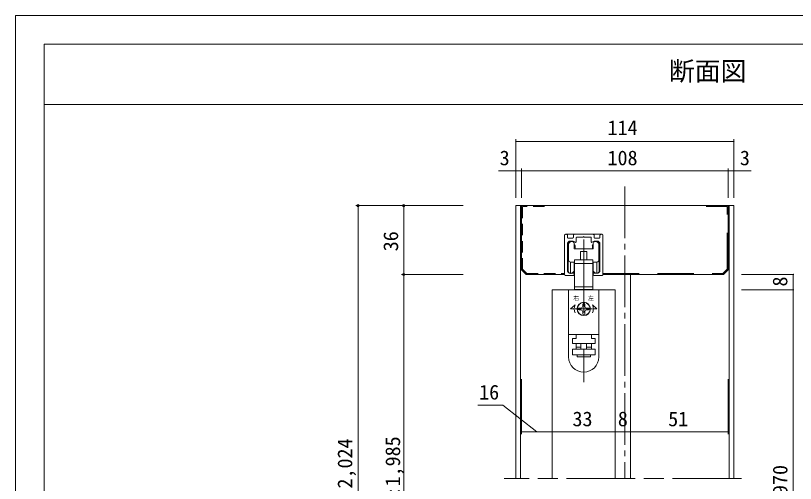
# Model space of a CAD drawing. Units: millimetres on the paper, enlarged 10 times, with parts at other scales. Extents: x -1985 to 2015, y -1370 to 1400.
# Drawn here: x -1985 to -626, y 585 to 1400 of the extents above; entities that cross this region are included whole.
import ezdxf
from ezdxf.enums import TextEntityAlignment as Align

# ---------------------------------------------------------------- set-up
doc = ezdxf.new("R2010")
doc.units = ezdxf.units.MM
doc.header["$LTSCALE"] = 10
doc.header["$PDMODE"] = 32
doc.header["$PDSIZE"] = 4
for name, pattern in [('CHAIN', [18.5, 12, -1.5, 3.5, -1.5]), ('CHAIN2', [12, 9, -1, 1, -1]), ('USER1', [19.05, 12.7, -6.35]), ('USER2', [9.525, 6.35, -3.175]), ('USER3', [31.75, 15.875, -3.175, 3.175, -3.175, 3.175, -3.175]), ('USER4', [50.8, 31.75, -6.35, 6.35, -6.35]), ('USER9', [3, 2, -1])]:
    doc.linetypes.add(name, pattern=pattern)
doc.layers.add('1-1_0', color=7, linetype='Continuous', lineweight=20)
doc.layers.add('2-0', color=7, linetype='Continuous', lineweight=20)
doc.styles.add('ＭＳ ゴシック', font='')
doc.styles.get('ＭＳ ゴシック').set_extended_font_data('MS Gothic')

msp = doc.modelspace()

# ---------------------------------------------------------------- linework, layer by layer
at = {"layer": '1-1_0'}
for p, q in [((-1935, 1350), (395, 1350)), ((-1935, 1350), (395, 1350)), ((-1935, 1245), (395, 1245)), ((-1935, 1245), (395, 1245))]:
    msp.add_line(p, q, dxfattribs=at)
for points in [[(2015, -1370), (2015, 1400), (-1985, 1400), (-1985, -1370)], [(395, -52.5), (-1935, -52.5), (-1935, 1350)], [(395, -52.5), (-1935, -52.5), (-1935, 1350)]]:
    msp.add_lwpolyline(points, dxfattribs=at)
at = {"layer": '2-0', "color": 4, "lineweight": 9}
for p, q in [((-1113.52, 1180.89), (-733.52, 1180.89)), ((-1113.52, 1082.39), (-1113.52, 1133.72)), ((-733.52, 1082.39), (-733.52, 1133.72)), ((-1246.86, 1069.06), (-1392.44, 1069.06)), ((-1388.27, 1069.06), (-1388.27, 125.24)), ((-1204.98, 1069.06), (-1312.93, 1069.06)), ((-1308.76, 949.06), (-1308.76, 1069.06)), ((-1204.98, 949.06), (-1312.93, 949.06)), ((-1308.76, 949.06), (-1308.76, 135.24)), ((-720.18, 922.39), (-630.04, 922.39)), ((-1103.52, 766.99), (-1103.52, 670.8)), ((-743.52, 766.99), (-743.52, 670.8)), ((-1136.19, 721.57), (-1179.47, 721.57)), ((-1076.85, 674.97), (-1136.19, 721.57))]:
    msp.add_line(p, q, dxfattribs=at)
at = {"layer": '2-0', "color": 4, "linetype": 'CHAIN2', "lineweight": 9}
msp.add_line((-923.52, 1102.39), (-923.52, 593.57), dxfattribs=at)
at = {"layer": '2-0'}
for p, q in [((-1105.18, 1069.06), (-1105.18, 593.57)), ((-876.85, 1069.06), (-1103.52, 1069.06)), ((-741.85, 1069.06), (-741.85, 593.57)), ((-1026.85, 1019.06), (-965.18, 1019.06)), ((-1028.52, 949.06), (-1028.52, 1017.39)), ((-1018.67, 1005.9), (-1021.03, 1003.55)), ((-1017.49, 1006.39), (-1015.18, 1006.39)), ((-975.18, 1006.39), (-972.87, 1006.39)), ((-971.7, 1005.9), (-969.34, 1003.55)), ((-961.85, 1017.39), (-961.85, 949.06)), ((-1022.52, 999.39), (-1022.52, 954.72)), ((-1021.52, 1002.37), (-1021.52, 974.06)), ((-1011.85, 994.06), (-1011.85, 1003.06)), ((-978.52, 994.06), (-1011.85, 994.06)), ((-1010.18, 999.39), (-1010.18, 995.72)), ((-980.18, 999.39), (-980.18, 995.72)), ((-978.52, 1003.06), (-978.52, 994.06)), ((-968.85, 1002.37), (-968.85, 974.06)), ((-967.85, 999.39), (-967.85, 954.72)), ((-1000.52, 989.39), (-1000.52, 974.73)), ((-989.85, 989.39), (-1000.52, 989.39)), ((-989.85, 974.73), (-989.85, 989.39)), ((-1011.85, 970.72), (-1018.18, 970.72)), ((-1011.04, 968.06), (-979.32, 968.06)), ((-1011.04, 968.06), (-1011.04, 927.72)), ((-979.32, 968.06), (-979.32, 974.73)), ((-979.32, 927.72), (-979.32, 968.06)), ((-978.52, 970.72), (-972.18, 970.72)), ((-1013.12, 953.06), (-1011.04, 953.06)), ((-979.32, 953.06), (-977.24, 953.06)), ((-1028.52, 949.06), (-1095.18, 949.06)), ((-751.85, 949.06), (-961.85, 949.06)), ((-913.52, 949.06), (-913.52, 593.57)), ((-979.32, 922.72), (-979.32, 927.72)), ((-1050.18, 922.39), (-1050.18, 593.57)), ((-1050.18, 922.39), (-940.18, 922.39)), ((-1011.04, 922.72), (-979.32, 922.72)), ((-1008.49, 922.72), (-1008.49, 922.39)), ((-981.82, 922.39), (-981.82, 922.72)), ((-940.18, 593.57), (-940.18, 922.39)), ((-1021.52, 805.39), (-1021.52, 844.72)), ((-968.85, 805.39), (-968.85, 844.72))]:
    msp.add_line(p, q, dxfattribs=at)
at = {"layer": '2-0', "color": 6, "linetype": 'USER3', "lineweight": 18}
for p, q in [((-1026.85, 1019.06), (-1025.18, 1019.06)), ((-965.18, 1019.06), (-963.52, 1019.06)), ((-1023.52, 1017.39), (-1023.52, 1014.06)), ((-1021.85, 1012.39), (-1014.85, 1012.39)), ((-1013.18, 1014.06), (-1013.18, 1017.39)), ((-1008.18, 1006.04), (-1008.18, 1013.06)), ((-982.18, 1013.06), (-982.18, 1006.04)), ((-977.18, 1017.39), (-977.18, 1014.06)), ((-975.52, 1012.39), (-968.52, 1012.39)), ((-966.85, 1014.06), (-966.85, 1017.39)), ((-1023.52, 1002.39), (-1023.52, 956.39)), ((-966.85, 956.39), (-966.85, 1002.39)), ((-1018.52, 951.39), (-1012.85, 951.39)), ((-977.52, 951.39), (-971.85, 951.39)), ((-1013.52, 947.39), (-1026.85, 947.39)), ((-1011.85, 950.39), (-1011.85, 949.06)), ((-978.52, 949.06), (-978.52, 950.39)), ((-963.52, 947.39), (-976.85, 947.39))]:
    msp.add_line(p, q, dxfattribs=at)
at = {"layer": '2-0', "color": 3, "linetype": 'USER4', "lineweight": 18}
msp.add_line((-995.18, 1009.79), (-995.18, 933.13), dxfattribs=at)
at = {"layer": '2-0', "color": 2, "linetype": 'USER1', "lineweight": 18}
msp.add_line((-995.18, 1009.79), (-995.18, 761.68), dxfattribs=at)
at = {"layer": '2-0', "lineweight": 18}
for p, q in [((-1022.18, 955.39), (-1022.18, 1002.06)), ((-968.18, 955.39), (-968.18, 1002.06)), ((-1018.2, 951.39), (-1018.18, 970.72)), ((-1011.85, 956.39), (-1011.85, 970.72)), ((-1011.85, 967.06), (-1011.04, 967.06)), ((-978.52, 967.06), (-979.32, 967.06)), ((-978.52, 956.39), (-978.52, 970.72)), ((-972.17, 951.39), (-972.18, 970.72)), ((-1018.18, 951.39), (-1016.85, 951.39)), ((-972.18, 951.39), (-973.52, 951.39)), ((-1021.52, 922.39), (-1021.52, 844.72)), ((-968.85, 922.39), (-1021.52, 922.39)), ((-968.85, 922.39), (-968.85, 844.72)), ((-996.85, 897.39), (-996.85, 894.06)), ((-993.52, 894.06), (-993.52, 897.39)), ((-1018.28, 889.06), (-1010.31, 896.06)), ((-1018.28, 889.06), (-1011.85, 889.06)), ((-1010.07, 889.06), (-980.3, 889.06)), ((-1000.18, 890.72), (-1003.52, 890.72)), ((-1003.52, 887.39), (-1000.18, 887.39)), ((-996.85, 884.06), (-996.85, 880.72)), ((-993.52, 880.72), (-993.52, 884.06)), ((-986.85, 890.72), (-990.18, 890.72)), ((-990.18, 887.39), (-986.85, 887.39)), ((-972.09, 889.06), (-980.06, 896.06)), ((-972.09, 889.06), (-978.52, 889.06)), ((-968.85, 844.72), (-1021.52, 844.72)), ((-1008.52, 837.39), (-1008.52, 844.72)), ((-981.85, 844.72), (-981.85, 837.39)), ((-1008.52, 837.39), (-1014.85, 837.39)), ((-1014.85, 837.39), (-1014.85, 835.72)), ((-1008.52, 822.39), (-1008.52, 829.06)), ((-1000.18, 829.06), (-1000.18, 819.06)), ((-990.18, 829.06), (-990.18, 819.06)), ((-975.52, 837.39), (-981.85, 837.39)), ((-981.85, 829.06), (-981.85, 822.39)), ((-975.52, 835.72), (-975.52, 837.39)), ((-975.52, 835.72), (-975.52, 829.06)), ((-1014.85, 809.06), (-1014.85, 819.06)), ((-1014.85, 819.06), (-975.52, 819.06)), ((-1008.52, 822.39), (-1000.18, 822.39)), ((-1008.52, 819.06), (-1008.52, 822.39)), ((-1006.85, 809.06), (-1006.85, 805.72))]:
    msp.add_line(p, q, dxfattribs=at)
at = {"layer": '2-0', "color": 2, "lineweight": 18}
msp.add_line((-1017.53, 952.19), (-1017.53, 950.25), dxfattribs=at)
at = {"layer": '2-0', "linetype": 'USER9'}
msp.add_line((-1094.49, 950.72), (-1028.52, 950.72), dxfattribs=at)
at = {"layer": '2-0', "linetype": 'USER2'}
msp.add_line((-961.85, 950.72), (-752.54, 950.72), dxfattribs=at)
at = {"layer": '2-0', "linetype": 'CHAIN'}
msp.add_line((-720.33, 593.57), (-1133.67, 593.57), dxfattribs=at)
at = {"layer": '2-0', "color": 4, "lineweight": 9}
for points in [[(-1113.52, 1133.72), (-1113.52, 1185.06), (-1113.52, 1133.72)], [(-733.52, 1133.72), (-733.52, 1185.06), (-733.52, 1133.72)], [(-1143.8, 1129.56), (-1113.52, 1129.56), (-1103.52, 1129.56), (-743.52, 1129.56), (-733.52, 1129.56), (-703.24, 1129.56)], [(-1103.52, 1082.39), (-1103.52, 1133.72), (-1103.52, 1082.39)], [(-743.52, 1082.39), (-743.52, 1133.72), (-743.52, 1082.39)], [(-720.18, 949.06), (-630.04, 949.06), (-630.04, 151.91)], [(-1050.18, 729.69), (-1050.18, 670.8), (-1050.18, 729.69)], [(-940.18, 729.69), (-940.18, 670.8), (-940.18, 729.69)], [(-913.52, 729.69), (-913.52, 670.8), (-913.52, 729.69)], [(-1103.52, 674.97), (-1050.18, 674.97), (-940.18, 674.97), (-913.52, 674.97), (-743.52, 674.97)]]:
    msp.add_lwpolyline(points, dxfattribs=at)
at = {"layer": '2-0'}
for points in [[(-1095.18, 949.06), (-1103.52, 957.39), (-1103.52, 1069.06), (-1113.52, 1069.06), (-1113.52, 593.57)], [(-876.85, 1069.06), (-743.52, 1069.06), (-743.52, 957.39), (-751.85, 949.06)], [(-743.52, 1069.06), (-733.52, 1069.06), (-733.52, 593.57)], [(-1011.04, 968.06), (-1011.04, 974.73), (-979.32, 974.73)], [(-1011.04, 922.72), (-1011.04, 927.72), (-979.32, 927.72)]]:
    msp.add_lwpolyline(points, dxfattribs=at)
at = {"layer": '2-0', "linetype": 'USER9'}
msp.add_lwpolyline([(-1063.52, 1067.39), (-1101.85, 1067.39), (-1101.85, 958.08), (-1094.49, 950.72)], dxfattribs=at)
at = {"layer": '2-0', "linetype": 'USER2'}
msp.add_lwpolyline([(-752.54, 950.72), (-745.18, 958.08), (-745.18, 1067.39), (-781.85, 1067.39)], dxfattribs=at)
at = {"layer": '2-0', "color": 6, "linetype": 'USER3', "lineweight": 18}
for points in [[(-1011.52, 1019.06), (-995.18, 1019.06), (-978.85, 1019.06)], [(-1009.68, 1005.18), (-1013.52, 1007.39), (-1018.52, 1007.39)], [(-1007.18, 1014.06), (-996.18, 1014.06), (-995.18, 1015.06), (-994.18, 1014.06), (-983.18, 1014.06)], [(-971.85, 1007.39), (-976.85, 1007.39), (-980.68, 1005.18)]]:
    msp.add_lwpolyline(points, dxfattribs=at)
at = {"layer": '2-0', "lineweight": 18}
for points in [[(-975.52, 829.06), (-1014.85, 829.06), (-1014.85, 835.72)], [(-975.52, 819.06), (-975.52, 809.06), (-1014.85, 809.06)], [(-990.18, 822.39), (-981.85, 822.39), (-981.85, 819.06)], [(-983.52, 809.06), (-983.52, 805.72), (-1006.85, 805.72)]]:
    msp.add_lwpolyline(points, dxfattribs=at)
at = {"layer": '2-0', "color": 4, "lineweight": 9}
for centre in [(-630.04, 949.06), (-630.04, 922.39)]:
    msp.add_circle(centre, 0.521, dxfattribs=at)
at = {"layer": '2-0', "lineweight": 18}
for radius in [11.67, 11.33]:
    msp.add_circle((-995.18, 889.06), radius, dxfattribs=at)
at = {"layer": '2-0', "color": 4, "lineweight": 9}
for centre, start, end in [((-1113.52, 1180.89), 180, 0), ((-1113.52, 1180.89), 180, 0), ((-733.52, 1180.89), 180, 0), ((-733.52, 1180.89), 180, 0), ((-1113.52, 1129.56), 0, 180), ((-1113.52, 1129.56), 180, 0), ((-1103.52, 1129.56), 180, 0), ((-1103.52, 1129.56), 180, 0), ((-743.52, 1129.56), 180, 0), ((-743.52, 1129.56), 180, 0), ((-733.52, 1129.56), 0, 180), ((-733.52, 1129.56), 180, 0), ((-1103.52, 674.97), 0, 180), ((-1103.52, 674.97), 180, 0), ((-1050.18, 674.97), 180, 0), ((-1050.18, 674.97), 180, 0), ((-940.18, 674.97), 180, 0), ((-940.18, 674.97), 180, 0), ((-913.52, 674.97), 180, 0), ((-913.52, 674.97), 180, 0), ((-743.52, 674.97), 0, 180), ((-743.52, 674.97), 180, 0)]:
    msp.add_arc(centre, 0.521, start, end, dxfattribs=at)
at = {"layer": '2-0', "color": 6, "linetype": 'USER3', "lineweight": 18}
for centre, radius, start, end in [((-1026.85, 1017.39), 1.67, 90, 180), ((-1025.18, 1017.39), 1.67, 360, 90), ((-1011.52, 1017.39), 1.67, 90, 180), ((-978.85, 1017.39), 1.67, 360, 90), ((-965.18, 1017.39), 1.67, 90, 180), ((-963.52, 1017.39), 1.67, 360, 90), ((-1021.85, 1014.06), 1.67, 180, 270), ((-1018.52, 1002.39), 5, 90, 180), ((-1014.85, 1014.06), 1.67, 270, 0), ((-1009.18, 1006.04), 1, 240, 0), ((-1007.18, 1013.06), 1, 90, 180), ((-983.18, 1013.06), 1, 0, 90), ((-981.18, 1006.04), 1, 180, 300), ((-975.52, 1014.06), 1.67, 180, 270), ((-971.85, 1002.39), 5, 0, 90), ((-968.52, 1014.06), 1.67, 270, 0), ((-1018.52, 956.39), 5, 180, 270), ((-1012.85, 950.39), 1, 360, 90), ((-977.52, 950.39), 1, 90, 180), ((-971.85, 956.39), 5, 270, 0), ((-1026.85, 949.06), 1.67, 180, 270), ((-1013.52, 949.06), 1.67, 270, 0), ((-976.85, 949.06), 1.67, 180, 270), ((-963.52, 949.06), 1.67, 270, 0)]:
    msp.add_arc(centre, radius, start, end, dxfattribs=at)
at = {"layer": '2-0', "lineweight": 18}
for centre, radius, start, end in [((-1018.18, 1002.06), 4, 94.64843, 180), ((-972.18, 1002.06), 4, 0, 85.35157), ((-1018.18, 955.39), 4, 180, 270), ((-1016.85, 956.39), 5, 270, 0), ((-973.52, 956.39), 5, 180, 270), ((-972.18, 955.39), 4, 270, 0), ((-995.18, 897.39), 1.67, 90, 180), ((-995.18, 897.39), 1.67, 0, 90), ((-995.18, 889.06), 16.67, 155.16542, 204.83459), ((-1003.52, 889.06), 1.67, 90, 180), ((-1003.52, 889.06), 1.67, 180, 270), ((-1000.18, 894.06), 3.33, 270, 0), ((-1000.18, 884.06), 3.33, 0, 90), ((-990.18, 894.06), 3.33, 180, 270), ((-990.18, 884.06), 3.33, 90, 180), ((-986.85, 889.06), 1.67, 0, 90), ((-986.85, 889.06), 1.67, 270, 0), ((-995.18, 889.06), 16.67, 335.16541, 24.83458), ((-995.18, 880.72), 1.67, 180, 270), ((-995.18, 880.72), 1.67, 270, 0)]:
    msp.add_arc(centre, radius, start, end, dxfattribs=at)
at = {"layer": '2-0'}
for centre, radius, start, end in [((-1017.49, 1004.72), 1.67, 90, 135), ((-1015.18, 1003.06), 3.33, 360, 90), ((-975.18, 1003.06), 3.33, 90, 180), ((-972.87, 1004.72), 1.67, 45, 90), ((-1020.85, 999.39), 1.67, 143.10953, 180), ((-1019.85, 1002.37), 1.67, 135, 180), ((-1011.85, 999.39), 1.67, 360, 90), ((-1008.52, 995.72), 1.67, 180, 270), ((-981.85, 995.72), 1.67, 270, 0), ((-978.52, 999.39), 1.67, 90, 180), ((-970.52, 1002.37), 1.67, 0, 45), ((-969.52, 999.39), 1.67, 0, 36.78801), ((-1018.18, 974.06), 3.33, 180, 270), ((-1011.85, 967.39), 3.33, 75.95044, 90), ((-978.52, 967.39), 3.33, 90, 104.0179), ((-972.18, 974.06), 3.33, 270, 360), ((-1020.85, 954.72), 1.67, 180, 245.90184), ((-969.52, 954.72), 1.67, 294.19339, 360), ((-995.18, 805.39), 26.33, 180, 0)]:
    msp.add_arc(centre, radius, start, end, dxfattribs=at)
at = {"layer": '2-0', "color": 4}
for p in [(-1388.27, 1069.06), (-1308.76, 1069.06), (-1308.76, 949.06)]:
    msp.add_point(p, dxfattribs=at)

# ---------------------------------------------------------------- texts
at = {"layer": '1-1_0', "style": 'ＭＳ ゴシック'}
msp.add_text('断面図', height=32.99, dxfattribs=at).set_placement((-846.74, 1276.98), align=Align.BOTTOM_LEFT)
at = {"layer": '2-0', "style": 'ＭＳ ゴシック'}
for s, height, p in [('114', 25.66, (-953.74, 1184.11)), ('3', 25.66, (-1141.71, 1131.64)), ('108', 25.66, (-953.74, 1131.64)), ('3', 25.66, (-723.1, 1131.64)), ('右', 7.33, (-1013.42, 901.93)), ('左', 7.33, (-987.82, 901.72)), ('16', 25.66, (-1177.38, 723.66)), ('33', 25.66, (-1014.74, 677.05)), ('8', 25.66, (-935.74, 677.05)), ('51', 25.66, (-848.07, 677.05))]:
    msp.add_text(s, height=height, dxfattribs=at).set_placement(p, align=Align.BOTTOM_LEFT)
for s, p in [('36', (-1310.84, 989.5)), ('8', (-632.75, 928.12)), ('枠外H:2,024', (-1390.78, 471.37)), ('枠内IH:1,985', (-1307.38, 457.57)), ('DH:1,970', (-632.55, 477.7))]:
    msp.add_text(s, height=25.66, rotation=90, dxfattribs=at).set_placement(p, align=Align.BOTTOM_LEFT)

doc.saveas('drawing.dxf')
